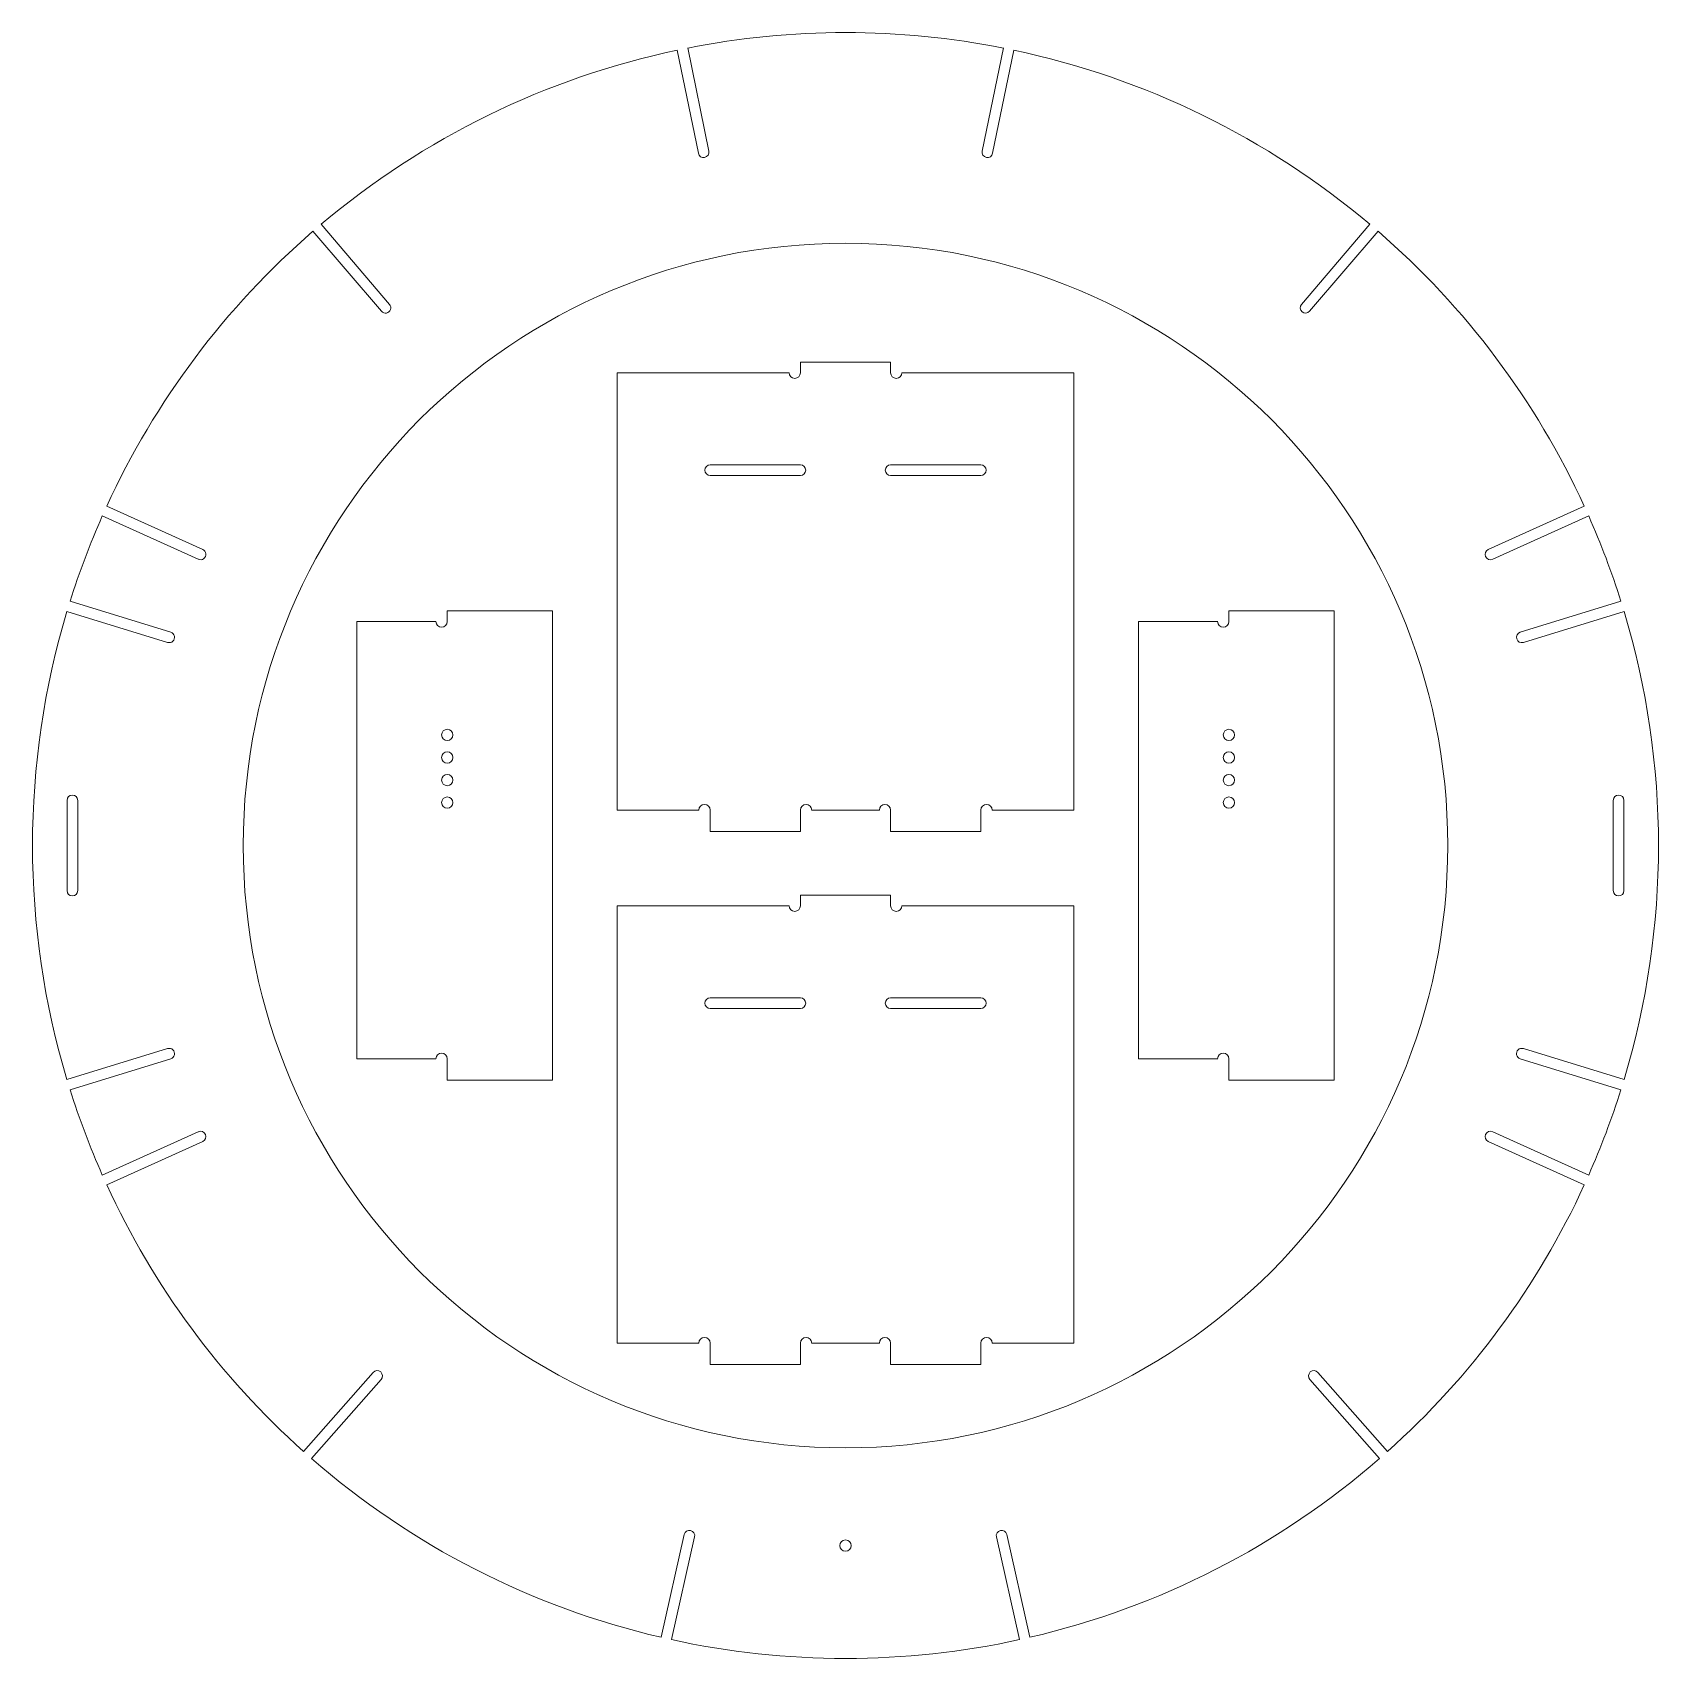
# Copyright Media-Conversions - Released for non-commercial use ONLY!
# Model space of a CAD drawing. Header units: millimetres. Extents: x 6 to 463, y 4 to 462.
import ezdxf

# ---------------------------------------------------------------- set-up
doc = ezdxf.new("R2010")
doc.units = ezdxf.units.MM
doc.layers.add('VISIBLE', color=7, linetype='Continuous', lineweight=0, true_color=0xffffff)

msp = doc.modelspace()

# ---------------------------------------------------------------- linework, layer by layer
at = {"layer": 'VISIBLE'}
for p, q in [((193.29, 427.77), (187.34, 456.81)), ((196.22, 428.37), (190.28, 457.41)), ((273.17, 428.37), (279.12, 457.41)), ((276.11, 427.77), (282.06, 456.81)), ((87.09, 407.79), (106.37, 385.26)), ((363.03, 385.26), (382.3, 407.79)), ((84.82, 405.84), (104.09, 383.31)), ((365.31, 383.31), (384.58, 405.84)), ((222, 369.01), (247.4, 369.01)), ((222, 366.01), (222, 369.01)), ((247.4, 369.01), (247.4, 366.01)), ((170.41, 242.92), (170.41, 366.01)), ((170.41, 366.01), (218.82, 366.01)), ((250.57, 366.01), (298.99, 366.01)), ((298.99, 366.01), (298.99, 242.92)), ((222, 340.09), (196.6, 340.09)), ((272.8, 340.09), (247.4, 340.09)), ((196.6, 337.09), (222, 337.09)), ((247.4, 337.09), (272.8, 337.09)), ((52.56, 313.52), (25.54, 325.71)), ((53.79, 316.25), (26.77, 328.45)), ((415.6, 316.25), (442.62, 328.45)), ((416.84, 313.52), (443.86, 325.71)), ((43.92, 290.12), (15.59, 298.84)), ((44.8, 292.99), (16.47, 301.71)), ((122.61, 296.01), (122.61, 299.01)), ((122.61, 299.01), (152.2, 299.01)), ((152.2, 299.01), (152.2, 166.92)), ((342.61, 296.01), (342.61, 299.01)), ((342.61, 299.01), (372.2, 299.01)), ((372.2, 299.01), (372.2, 166.92)), ((424.59, 292.99), (452.93, 301.71)), ((425.48, 290.12), (453.81, 298.84)), ((97.19, 172.92), (97.19, 296.01)), ((97.19, 296.01), (119.44, 296.01)), ((317.19, 172.92), (317.19, 296.01)), ((317.19, 296.01), (339.44, 296.01)), ((15.62, 220.26), (15.62, 245.66)), ((18.62, 245.66), (18.62, 220.26)), ((193.42, 242.92), (170.41, 242.92)), ((196.6, 236.92), (196.6, 242.92)), ((222, 242.92), (222, 236.92)), ((244.22, 242.92), (225.17, 242.92)), ((247.4, 236.92), (247.4, 242.92)), ((272.8, 242.92), (272.8, 236.92)), ((298.99, 242.92), (275.97, 242.92)), ((450.77, 220.26), (450.77, 245.66)), ((453.77, 245.66), (453.77, 220.26)), ((222, 236.92), (196.6, 236.92)), ((272.8, 236.92), (247.4, 236.92)), ((170.41, 92.92), (170.41, 216.01)), ((170.41, 216.01), (218.82, 216.01)), ((222, 219.01), (247.4, 219.01)), ((222, 216.01), (222, 219.01)), ((247.4, 219.01), (247.4, 216.01)), ((250.57, 216.01), (298.99, 216.01)), ((298.99, 216.01), (298.99, 92.92)), ((222, 190.09), (196.6, 190.09)), ((272.8, 190.09), (247.4, 190.09)), ((196.6, 187.09), (222, 187.09)), ((247.4, 187.09), (272.8, 187.09)), ((43.92, 175.81), (15.59, 167.09)), ((425.48, 175.81), (453.81, 167.09)), ((44.8, 172.94), (16.47, 164.22)), ((119.44, 172.92), (97.19, 172.92)), ((122.61, 166.92), (122.61, 172.92)), ((339.44, 172.92), (317.19, 172.92)), ((342.61, 166.92), (342.61, 172.92)), ((424.59, 172.94), (452.93, 164.22)), ((152.2, 166.92), (122.61, 166.92)), ((372.2, 166.92), (342.61, 166.92)), ((52.56, 152.41), (25.54, 140.22)), ((416.84, 152.41), (443.86, 140.22)), ((53.79, 149.68), (26.77, 137.48)), ((415.6, 149.68), (442.62, 137.48)), ((193.42, 92.92), (170.41, 92.92)), ((196.6, 86.92), (196.6, 92.92)), ((222, 92.92), (222, 86.92)), ((244.22, 92.92), (225.17, 92.92)), ((247.4, 86.92), (247.4, 92.92)), ((272.8, 92.92), (272.8, 86.92)), ((298.99, 92.92), (275.97, 92.92)), ((101.77, 84.66), (82.15, 62.44)), ((104.02, 82.68), (84.4, 60.46)), ((222, 86.92), (196.6, 86.92)), ((272.8, 86.92), (247.4, 86.92)), ((365.38, 82.68), (385, 60.46)), ((367.63, 84.66), (387.25, 62.44)), ((189.32, 39.05), (182.78, 10.13)), ((192.24, 38.39), (185.71, 9.47)), ((277.15, 38.39), (283.69, 9.47)), ((280.08, 39.05), (286.62, 10.13))]:
    msp.add_line(p, q, dxfattribs=at)
for centre, radius in [((234.7, 232.96), 169.5), ((122.61, 264.09), 1.59), ((342.61, 264.09), 1.59), ((122.61, 257.74), 1.59), ((342.61, 257.74), 1.59), ((122.61, 251.39), 1.59), ((342.61, 251.39), 1.59), ((122.61, 245.04), 1.59), ((342.61, 245.04), 1.59), ((234.7, 35.94), 1.59)]:
    msp.add_circle(centre, radius, dxfattribs=at)
for centre, radius, start, end in [((234.7, 232.96), 228.8, 78.8056, 101.1944), ((234.7, 232.96), 228.8, 101.9456, 130.1744), ((234.7, 232.96), 228.8, 49.8256, 78.0544), ((194.76, 428.07), 1.5, 191.57, 11.5691), ((274.64, 428.07), 1.5, 168.43, 348.4287), ((234.7, 232.96), 228.8, 130.9256, 155.3344), ((234.7, 232.96), 228.8, 24.6656, 49.0744), ((105.23, 384.29), 1.5, 220.5453, 40.55), ((364.17, 384.29), 1.5, 139.45, 319.4451), ((220.41, 366.01), 1.59, 180, 0), ((248.99, 366.01), 1.59, 180, 0), ((196.6, 338.59), 1.5, 90, 270), ((222, 338.59), 1.5, 270, 90), ((247.4, 338.59), 1.5, 90, 270), ((272.8, 338.59), 1.5, 270, 90), ((234.7, 232.96), 228.8, 156.0856, 162.5144), ((234.7, 232.96), 228.8, 17.4856, 23.9144), ((53.18, 314.89), 1.5, 245.7089, 65.71), ((416.22, 314.89), 1.5, 114.29, 294.2885), ((234.7, 232.96), 228.8, 163.2656, 196.7344), ((234.7, 232.96), 228.8, 343.2656, 16.7344), ((44.36, 291.56), 1.5, 252.8852, 72.89), ((121.02, 296.01), 1.59, 180, 0), ((341.02, 296.01), 1.59, 180, 0), ((425.03, 291.56), 1.5, 107.11, 287.1051), ((17.12, 245.66), 1.5, 0, 180), ((452.27, 245.66), 1.5, 0, 180), ((195.01, 242.92), 1.59, 0, 180), ((223.59, 242.92), 1.59, 0, 180), ((245.81, 242.92), 1.59, 0, 180), ((274.39, 242.92), 1.59, 0, 180), ((17.12, 220.26), 1.5, 180, 0), ((452.27, 220.26), 1.5, 180, 0), ((220.41, 216.01), 1.59, 180, 0), ((248.99, 216.01), 1.59, 180, 0), ((196.6, 188.59), 1.5, 90, 270), ((222, 188.59), 1.5, 270, 90), ((247.4, 188.59), 1.5, 90, 270), ((272.8, 188.59), 1.5, 270, 90), ((44.36, 174.37), 1.5, 287.11, 107.1144), ((121.02, 172.92), 1.59, 0, 180), ((341.02, 172.92), 1.59, 0, 180), ((425.03, 174.37), 1.5, 72.8855, 252.89), ((234.7, 232.96), 228.8, 197.4856, 203.9144), ((234.7, 232.96), 228.8, 336.0856, 342.5144), ((53.18, 151.04), 1.5, 294.2915, 114.29), ((416.22, 151.04), 1.5, 65.71, 245.7088), ((234.7, 232.96), 228.8, 204.6656, 228.1844), ((234.7, 232.96), 228.8, 311.8156, 335.3344), ((195.01, 92.92), 1.59, 0, 180), ((223.59, 92.92), 1.59, 0, 180), ((245.81, 92.92), 1.59, 0, 180), ((274.39, 92.92), 1.59, 0, 180), ((102.89, 83.67), 1.5, 318.5613, 138.56), ((366.5, 83.67), 1.5, 41.4405, 221.44), ((234.7, 232.96), 228.8, 228.9356, 256.8844), ((234.7, 232.96), 228.8, 283.1156, 311.0644), ((190.78, 38.72), 1.5, 347.2624, 167.26), ((278.62, 38.72), 1.5, 12.74, 192.7382), ((234.7, 232.96), 228.8, 257.6356, 282.3644)]:
    msp.add_arc(centre, radius, start, end, dxfattribs=at)

doc.saveas('drawing.dxf')
